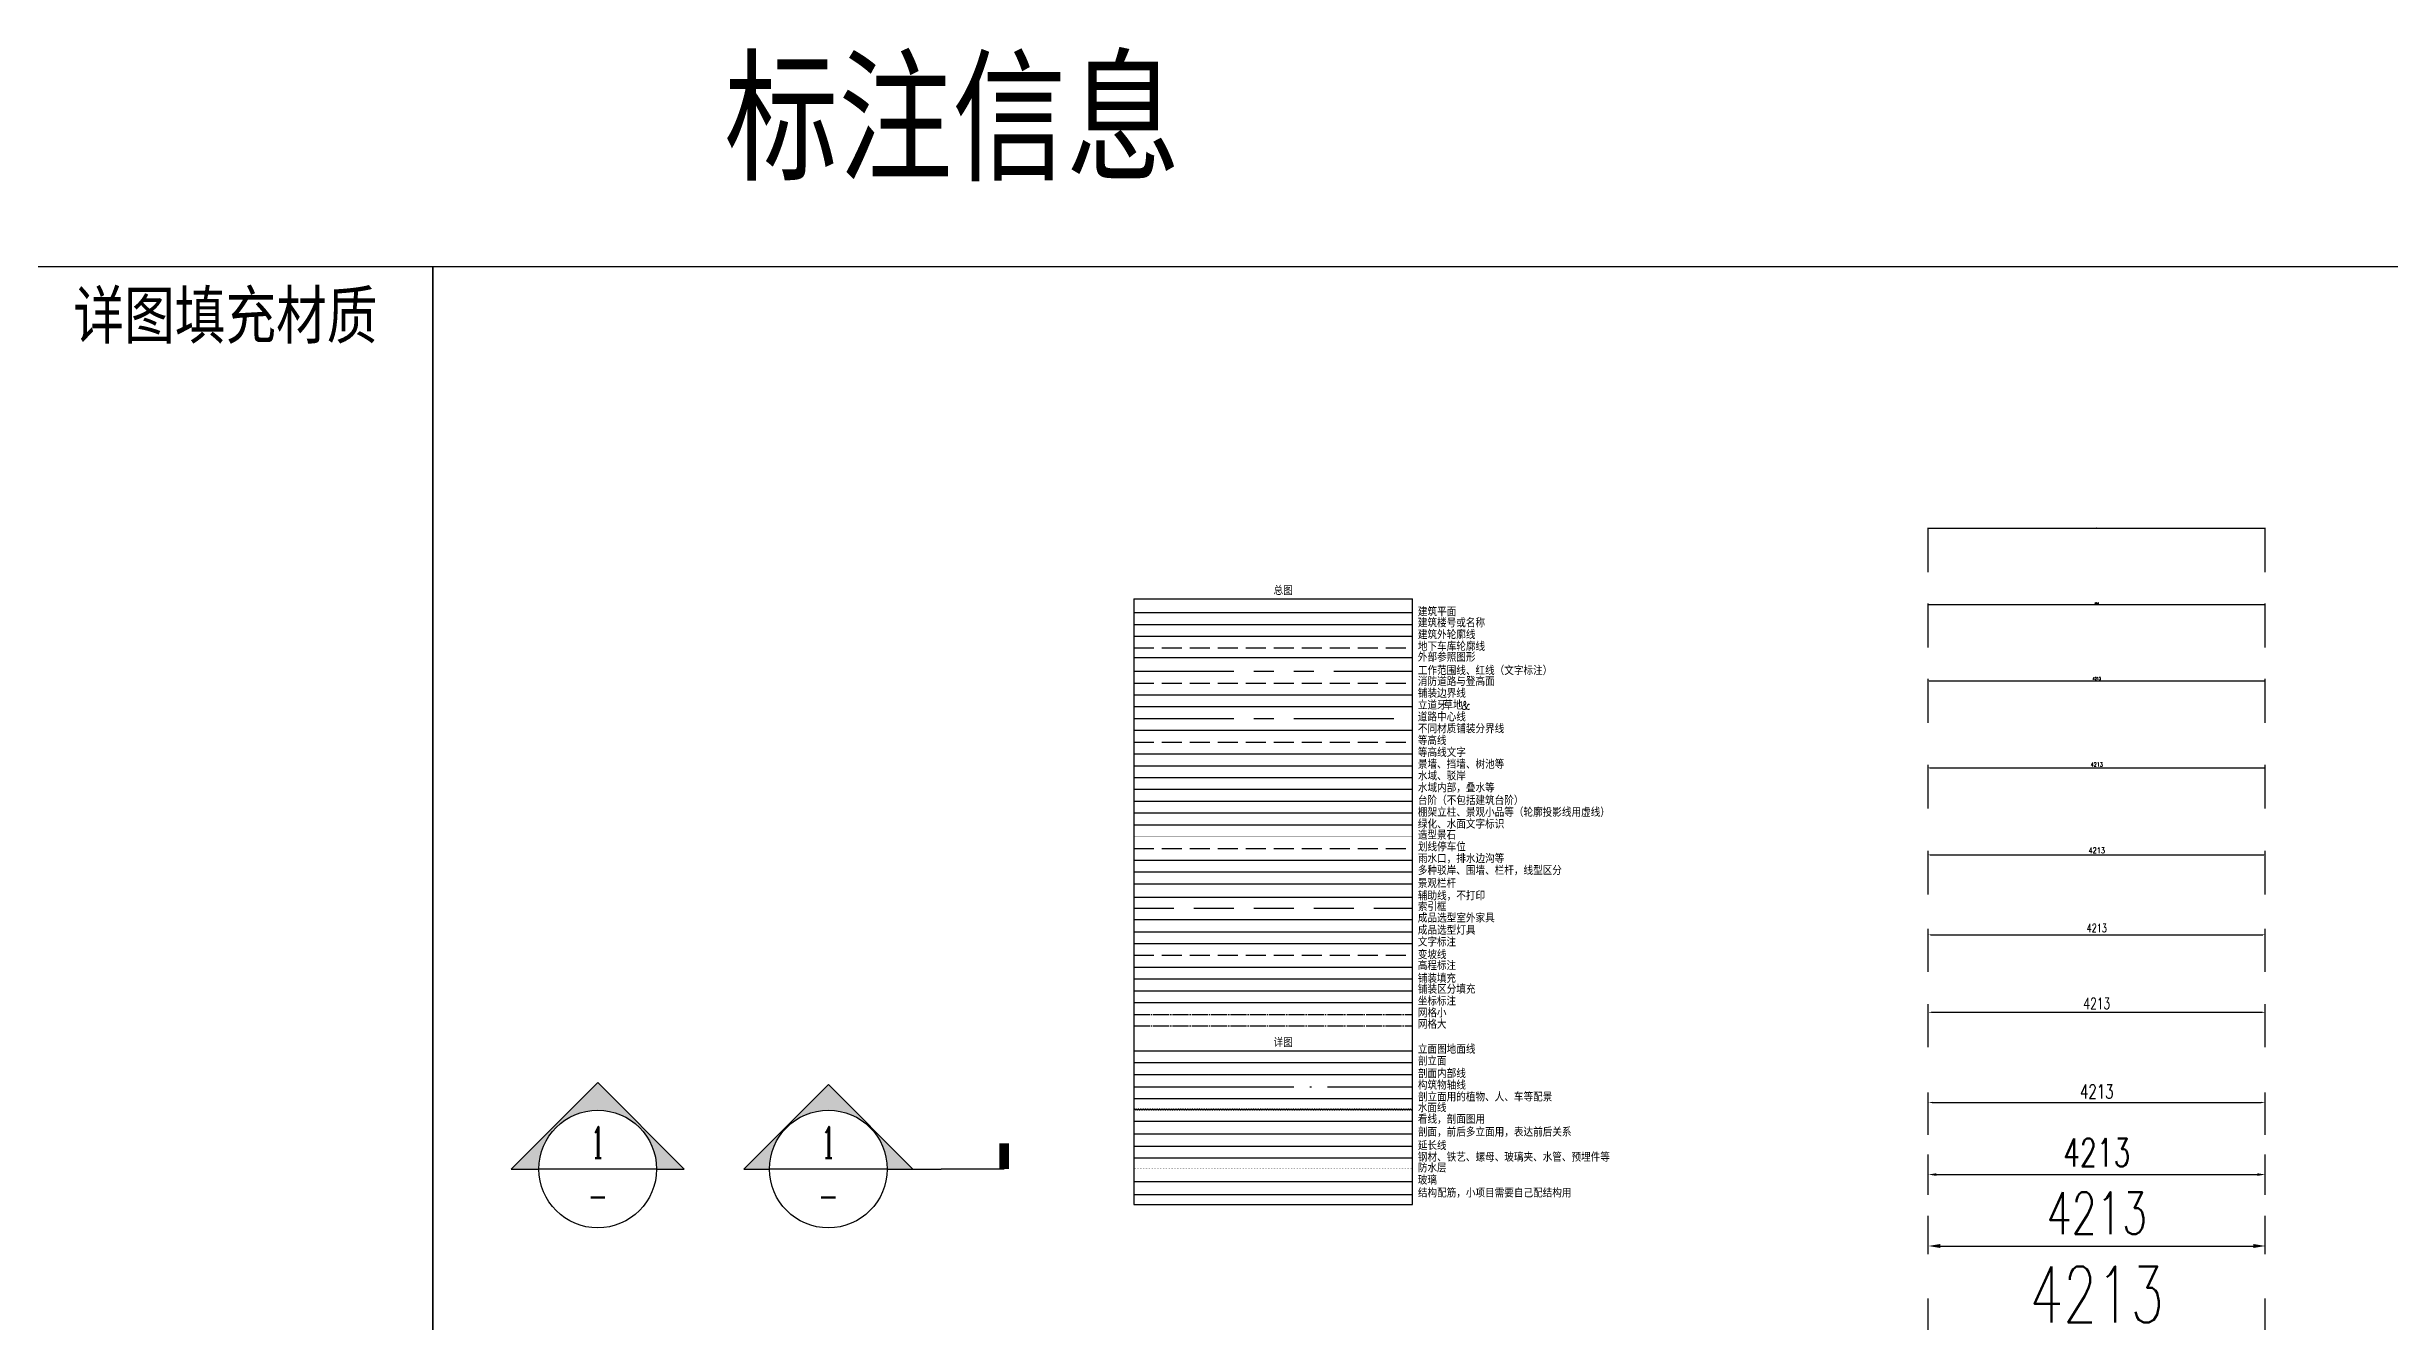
# Model space of a CAD drawing. Extents: x 36536 to 186646, y -14883 to 106449.
# Drawn here: x 81820 to 111098, y 90526 to 106449 of the extents above; entities that cross this region are included whole.
import ezdxf
from ezdxf.enums import TextEntityAlignment as Align

# ---------------------------------------------------------------- set-up
doc = ezdxf.new("R2010")
doc.units = 0
doc.header["$LTSCALE"] = 1000
doc.header["$MEASUREMENT"] = 0
for name, pattern in [('CENTER', [2, 1.25, -0.25, 0.25, -0.25]), ('DASH', [0.35, 0.25, -0.1]), ('DASHED', [0.75, 0.5, -0.25]), ('DOTE', [2.42, 2, -0.2, 0.02, -0.2]), ('PHANTOM', [2.5, 1.25, -0.25, 0.25, -0.25, 0.25, -0.25])]:
    doc.linetypes.add(name, pattern=pattern)
for name, color, linetype in [('DIM_COOR', 3, 'Continuous'), ('DIM_ELEV', 3, 'Continuous'), ('DIM_IDEN', 3, 'Continuous'), ('DIM_SYMB', 3, 'Continuous'), ('L-Axis', 1, 'DOTE'), ('L-B.NO.', 2, 'Continuous'), ('L-Bldg', 8, 'Continuous'), ('L-Center', 1, 'CENTER'), ('L-Contour', 8, 'DASH'), ('L-ContourText', 53, 'Continuous'), ('L-ExtendedLine', 8, 'DASH'), ('L-Finished lamps', 2, 'Continuous'), ('L-Finished product', 13, 'Continuous'), ('L-Fireroad', 3, 'DASH'), ('L-Floor', 6, 'Continuous'), ('L-Furniture', 2, 'Continuous'), ('L-Glass', 144, 'Continuous'), ('L-Grid', 8, 'DOTE'), ('L-Grid1', 1, 'DOTE'), ('L-Gully', 144, 'Continuous'), ('L-Hardware', 210, 'Continuous'), ('L-Hatch', 8, 'Continuous'), ('L-Hatch1', 9, 'Continuous'), ('L-Index', 3, 'DASHED'), ('L-Limit', 1, 'PHANTOM'), ('L-Look line', 9, 'Continuous'), ('L-Look line1', 11, 'Continuous'), ('L-Objective View', 8, 'Continuous'), ('L-Outline', 6, 'Continuous'), ('L-pa', 3, 'Continuous'), ('L-Parking', 30, 'DASH'), ('L-Pave', 4, 'Continuous'), ('L-Pave1', 31, 'Continuous'), ('L-Pavement', 30, 'Continuous'), ('L-Pool', 5, 'Continuous'), ('L-Pool1', 150, 'Continuous'), ('L-Railing', 2, 'Continuous'), ('L-Rebar', 1, 'Continuous'), ('L-Section', 4, 'Continuous'), ('L-Slope line', 1, 'DASH'), ('L-Step', 15, 'Continuous'), ('L-Stone', 9, 'Continuous'), ('L-Structure', 50, 'Continuous'), ('L-Style Index', 2, 'Continuous'), ('L-TEXT文字标注', 7, 'Continuous'), ('L-Ugoutline', 6, 'DASH'), ('L-Wall', 5, 'Continuous'), ('L-Water', 150, 'Continuous'), ('L-Waterproofer', 210, 'Continuous'), ('L-XREF', 7, 'Continuous'), ('PUB_DIM', 3, 'Continuous'), ('PUB_TEXT', 7, 'Continuous')]:
    doc.layers.add(name, color=color, linetype=linetype)
doc.layers.add('L-Auxiliary Line', color=1, linetype='Continuous', plot=False)
doc.styles.add('_TCH_LABEL', font='COMPLEX', dxfattribs={"bigfont": 'GBCBIG'})
doc.styles.get("Standard").update_dxf_attribs({"font": 'simplex.shx', "width": 0.8, "bigfont": 'hztxt.shx'})
doc.styles.add('STANDARD_T3', font='simplex.shx', dxfattribs={"width": 0.7, "bigfont": 'hztxt.shx'})
doc.dimstyles.new('W&&1', dxfattribs={"dimtxt": 3.5, "dimasz": 1, "dimexe": 2.5, "dimexo": 3, "dimgap": 1, "dimtad": 1, "dimdec": 0, "dimzin": 0, "dimdsep": 46, "dimtxsty": 'STANDARD_T3', "dimcen": 0.09, "dimclrd": 1, "dimclre": 1, "dimclrt": 7, "dimazin": 2, "dimtfac": 1, "dimtdec": 0, "dimtix": 1, "dimtmove": 2, "dimatfit": 3, "dimfxl": 100, "dimtolj": 1, "dimtzin": 0, "dimarcsym": 0})
doc.dimstyles.new('W&&10', dxfattribs={"dimtxt": 35, "dimasz": 10, "dimexe": 25, "dimexo": 30, "dimgap": 10, "dimtad": 1, "dimdec": 0, "dimzin": 0, "dimdsep": 46, "dimtxsty": 'STANDARD_T3', "dimcen": 0.09, "dimclrd": 1, "dimclre": 1, "dimclrt": 7, "dimazin": 2, "dimtfac": 1, "dimtdec": 0, "dimtix": 1, "dimtmove": 2, "dimatfit": 3, "dimfxl": 100, "dimtolj": 1, "dimtzin": 0, "dimarcsym": 0})
doc.dimstyles.new('W&&100', dxfattribs={"dimtxt": 350, "dimasz": 100, "dimexe": 250, "dimexo": 300, "dimgap": 100, "dimtad": 1, "dimdec": 0, "dimzin": 0, "dimdsep": 46, "dimtxsty": 'STANDARD_T3', "dimcen": 0.09, "dimclrd": 1, "dimclre": 1, "dimclrt": 7, "dimazin": 2, "dimtfac": 1, "dimtdec": 0, "dimtix": 1, "dimtmove": 2, "dimatfit": 3, "dimfxl": 100, "dimtolj": 1, "dimtzin": 0, "dimarcsym": 0})
doc.dimstyles.new('W&&15', dxfattribs={"dimtxt": 52.5, "dimasz": 15, "dimexe": 37.5, "dimexo": 45, "dimgap": 15, "dimtad": 1, "dimdec": 0, "dimzin": 0, "dimdsep": 46, "dimtxsty": 'STANDARD_T3', "dimcen": 0.09, "dimclrd": 1, "dimclre": 1, "dimclrt": 7, "dimazin": 2, "dimtfac": 1, "dimtdec": 0, "dimtix": 1, "dimtmove": 2, "dimatfit": 3, "dimfxl": 100, "dimtolj": 1, "dimtzin": 0, "dimarcsym": 0})
doc.dimstyles.new('W&&150', dxfattribs={"dimtxt": 525, "dimasz": 150, "dimexe": 375, "dimexo": 450, "dimgap": 150, "dimtad": 1, "dimdec": 0, "dimzin": 0, "dimdsep": 46, "dimtxsty": 'STANDARD_T3', "dimcen": 0.09, "dimclrd": 1, "dimclre": 1, "dimclrt": 7, "dimazin": 2, "dimtfac": 1, "dimtdec": 0, "dimtix": 1, "dimtmove": 2, "dimatfit": 3, "dimfxl": 100, "dimtolj": 1, "dimtzin": 0, "dimarcsym": 0})
doc.dimstyles.new('W&&20', dxfattribs={"dimtxt": 70, "dimasz": 20, "dimexe": 50, "dimexo": 60, "dimgap": 20, "dimtad": 1, "dimdec": 0, "dimzin": 0, "dimdsep": 46, "dimtxsty": 'STANDARD_T3', "dimcen": 0.09, "dimclrd": 1, "dimclre": 1, "dimclrt": 7, "dimazin": 2, "dimtfac": 1, "dimtdec": 0, "dimtix": 1, "dimtmove": 2, "dimatfit": 3, "dimfxl": 100, "dimtolj": 1, "dimtzin": 0, "dimarcsym": 0})
doc.dimstyles.new('W&&200', dxfattribs={"dimtxt": 700, "dimasz": 200, "dimexe": 500, "dimexo": 600, "dimgap": 200, "dimtad": 1, "dimdec": 0, "dimzin": 0, "dimdsep": 46, "dimtxsty": 'STANDARD_T3', "dimcen": 0.09, "dimclrd": 1, "dimclre": 1, "dimclrt": 7, "dimazin": 2, "dimtfac": 1, "dimtdec": 0, "dimtix": 1, "dimtmove": 2, "dimatfit": 3, "dimfxl": 100, "dimtolj": 1, "dimtzin": 0, "dimarcsym": 0})
doc.dimstyles.new('W&&30', dxfattribs={"dimtxt": 105, "dimasz": 30, "dimexe": 75, "dimexo": 90, "dimgap": 30, "dimtad": 1, "dimdec": 0, "dimzin": 0, "dimdsep": 46, "dimtxsty": 'STANDARD_T3', "dimcen": 0.09, "dimclrd": 1, "dimclre": 1, "dimclrt": 7, "dimazin": 2, "dimtfac": 1, "dimtdec": 0, "dimtix": 1, "dimtmove": 2, "dimatfit": 3, "dimfxl": 100, "dimtolj": 1, "dimtzin": 0, "dimarcsym": 0})
doc.dimstyles.new('W&&40', dxfattribs={"dimtxt": 140, "dimasz": 40, "dimexe": 100, "dimexo": 120, "dimgap": 40, "dimtad": 1, "dimdec": 0, "dimzin": 0, "dimdsep": 46, "dimtxsty": 'STANDARD_T3', "dimcen": 0.09, "dimclrd": 1, "dimclre": 1, "dimclrt": 7, "dimazin": 2, "dimtfac": 1, "dimtdec": 0, "dimtix": 1, "dimtmove": 2, "dimatfit": 3, "dimfxl": 100, "dimtolj": 1, "dimtzin": 0, "dimarcsym": 0})
doc.dimstyles.new('W&&5', dxfattribs={"dimtxt": 17.5, "dimasz": 5, "dimexe": 12.5, "dimexo": 15, "dimgap": 5, "dimtad": 1, "dimdec": 0, "dimzin": 0, "dimdsep": 46, "dimtxsty": 'STANDARD_T3', "dimcen": 0.09, "dimclrd": 1, "dimclre": 1, "dimclrt": 7, "dimazin": 2, "dimtfac": 1, "dimtdec": 0, "dimtix": 1, "dimtmove": 2, "dimatfit": 3, "dimfxl": 100, "dimtolj": 1, "dimtzin": 0, "dimarcsym": 0})
doc.dimstyles.new('W&&50', dxfattribs={"dimtxt": 175, "dimasz": 50, "dimexe": 125, "dimexo": 150, "dimgap": 50, "dimtad": 1, "dimdec": 0, "dimzin": 0, "dimdsep": 46, "dimtxsty": 'STANDARD_T3', "dimcen": 0.09, "dimclrd": 1, "dimclre": 1, "dimclrt": 7, "dimazin": 2, "dimtfac": 1, "dimtdec": 0, "dimtix": 1, "dimtmove": 2, "dimatfit": 3, "dimfxl": 100, "dimtolj": 1, "dimtzin": 0, "dimarcsym": 0})

# ---------------------------------------------------------------- blocks, each defined once
blk = doc.blocks.new('*D12')
at = {"layer": 'Defpoints', "color": 0, "transparency": 16777216}
for p in [(109550, 95354), (105337, 94800), (109550, 94800)]:
    blk.add_point(p, dxfattribs=at)
at = {"layer": 'PUB_DIM', "color": 1, "lineweight": -2, "transparency": 16777216}
for p, q in [((105337, 94890), (105337, 95429)), ((105367, 95354), (109520, 95354)), ((109550, 94890), (109550, 95429))]:
    blk.add_line(p, q, dxfattribs=at)
at = {"layer": 'PUB_DIM', "color": 1, "transparency": 16777216}
for points in [[(105367, 95359), (105367, 95349), (105337, 95354)], [(109520, 95359), (109520, 95349), (109550, 95354)]]:
    blk.add_solid(points, dxfattribs=at)
at = {"layer": 'PUB_DIM', "color": 7, "transparency": 16777216, "insert": (107443, 95437), "char_height": 105, "attachment_point": 5, "style": 'STANDARD_T3'}
blk.add_mtext('\\A1;4213', dxfattribs=at)
blk = doc.blocks.new('*D13')
at = {"layer": 'Defpoints', "color": 0, "transparency": 16777216}
for p in [(109550, 96353), (105337, 95799), (109550, 95799)]:
    blk.add_point(p, dxfattribs=at)
at = {"layer": 'PUB_DIM', "color": 1, "lineweight": -2, "transparency": 16777216}
for p, q in [((105337, 95859), (105337, 96403)), ((105357, 96353), (109530, 96353)), ((109550, 95859), (109550, 96403))]:
    blk.add_line(p, q, dxfattribs=at)
at = {"layer": 'PUB_DIM', "color": 1, "transparency": 16777216}
for points in [[(105357, 96356), (105357, 96349), (105337, 96353)], [(109530, 96356), (109530, 96349), (109550, 96353)]]:
    blk.add_solid(points, dxfattribs=at)
at = {"layer": 'PUB_DIM', "color": 7, "transparency": 16777216, "insert": (107443, 96408), "char_height": 70, "attachment_point": 5, "style": 'STANDARD_T3'}
blk.add_mtext('\\A1;4213', dxfattribs=at)
blk = doc.blocks.new('*D14')
at = {"layer": 'Defpoints', "color": 0, "transparency": 16777216}
for p in [(109550, 97440), (105337, 96886), (109550, 96886)]:
    blk.add_point(p, dxfattribs=at)
at = {"layer": 'PUB_DIM', "color": 1, "lineweight": -2, "transparency": 16777216}
for p, q in [((105337, 96931), (105337, 97477)), ((105352, 97440), (109535, 97440)), ((109550, 96931), (109550, 97477))]:
    blk.add_line(p, q, dxfattribs=at)
at = {"layer": 'PUB_DIM', "color": 1, "transparency": 16777216}
for points in [[(105352, 97442), (105352, 97437), (105337, 97440)], [(109535, 97442), (109535, 97437), (109550, 97440)]]:
    blk.add_solid(points, dxfattribs=at)
at = {"layer": 'PUB_DIM', "color": 7, "transparency": 16777216, "insert": (107443, 97481), "char_height": 52.5, "attachment_point": 5, "style": 'STANDARD_T3'}
blk.add_mtext('\\A1;4213', dxfattribs=at)
blk = doc.blocks.new('*D15')
at = {"layer": 'Defpoints', "color": 0, "transparency": 16777216}
for p in [(109550, 98527), (105337, 97973), (109550, 97973)]:
    blk.add_point(p, dxfattribs=at)
at = {"layer": 'PUB_DIM', "color": 1, "lineweight": -2, "transparency": 16777216}
for p, q in [((105337, 98003), (105337, 98552)), ((105347, 98527), (109540, 98527)), ((109550, 98003), (109550, 98552))]:
    blk.add_line(p, q, dxfattribs=at)
at = {"layer": 'PUB_DIM', "color": 1, "transparency": 16777216}
for points in [[(105347, 98529), (105347, 98526), (105337, 98527)], [(109540, 98529), (109540, 98526), (109550, 98527)]]:
    blk.add_solid(points, dxfattribs=at)
at = {"layer": 'PUB_DIM', "color": 7, "transparency": 16777216, "insert": (107443, 98555), "char_height": 35, "attachment_point": 5, "style": 'STANDARD_T3'}
blk.add_mtext('\\A1;4213', dxfattribs=at)
blk = doc.blocks.new('*D16')
at = {"layer": 'Defpoints', "color": 0, "transparency": 16777216}
for p in [(109550, 99481), (105337, 98927), (109550, 98927)]:
    blk.add_point(p, dxfattribs=at)
at = {"layer": 'PUB_DIM', "color": 1, "lineweight": -2, "transparency": 16777216}
for p, q in [((105337, 98942), (105337, 99494)), ((105342, 99481), (109545, 99481)), ((109550, 98942), (109550, 99494))]:
    blk.add_line(p, q, dxfattribs=at)
at = {"layer": 'PUB_DIM', "color": 1, "transparency": 16777216}
for points in [[(105342, 99482), (105342, 99481), (105337, 99481)], [(109545, 99482), (109545, 99481), (109550, 99481)]]:
    blk.add_solid(points, dxfattribs=at)
at = {"layer": 'PUB_DIM', "color": 7, "transparency": 16777216, "insert": (107443, 99495), "char_height": 17.5, "attachment_point": 5, "style": 'STANDARD_T3'}
blk.add_mtext('\\A1;4213', dxfattribs=at)
blk = doc.blocks.new('*D17')
at = {"layer": 'Defpoints', "color": 0, "transparency": 16777216}
for p in [(109550, 100436), (105337, 99882), (109550, 99882)]:
    blk.add_point(p, dxfattribs=at)
at = {"layer": 'PUB_DIM', "color": 1, "lineweight": -2, "transparency": 16777216}
for p, q in [((105337, 99885), (105337, 100438)), ((105338, 100436), (109549, 100436)), ((109550, 99885), (109550, 100438))]:
    blk.add_line(p, q, dxfattribs=at)
at = {"layer": 'PUB_DIM', "color": 1, "transparency": 16777216}
for points in [[(105338, 100436), (105338, 100435), (105337, 100436)], [(109549, 100436), (109549, 100435), (109550, 100436)]]:
    blk.add_solid(points, dxfattribs=at)
at = {"layer": 'PUB_DIM', "color": 7, "transparency": 16777216, "insert": (107443, 100438), "char_height": 3.5, "attachment_point": 5, "style": 'STANDARD_T3'}
blk.add_mtext('\\A1;4213', dxfattribs=at)
blk = doc.blocks.new('*D18')
at = {"layer": 'Defpoints', "color": 0, "transparency": 16777216}
for p in [(109550, 94385), (105337, 93831), (109550, 93831)]:
    blk.add_point(p, dxfattribs=at)
at = {"layer": 'PUB_DIM', "color": 1, "lineweight": -2, "transparency": 16777216}
for p, q in [((105337, 93951), (105337, 94485)), ((105377, 94385), (109510, 94385)), ((109550, 93951), (109550, 94485))]:
    blk.add_line(p, q, dxfattribs=at)
at = {"layer": 'PUB_DIM', "color": 1, "transparency": 16777216}
for points in [[(105377, 94392), (105377, 94379), (105337, 94385)], [(109510, 94392), (109510, 94379), (109550, 94385)]]:
    blk.add_solid(points, dxfattribs=at)
at = {"layer": 'PUB_DIM', "color": 7, "transparency": 16777216, "insert": (107443, 94495), "char_height": 140, "attachment_point": 5, "style": 'STANDARD_T3'}
blk.add_mtext('\\A1;4213', dxfattribs=at)
blk = doc.blocks.new('*D19')
at = {"layer": 'Defpoints', "color": 0, "transparency": 16777216}
for p in [(109550, 93259), (105337, 92705), (109550, 92705)]:
    blk.add_point(p, dxfattribs=at)
at = {"layer": 'PUB_DIM', "color": 1, "lineweight": -2, "transparency": 16777216}
for p, q in [((105337, 92855), (105337, 93384)), ((105387, 93259), (109500, 93259)), ((109550, 92855), (109550, 93384))]:
    blk.add_line(p, q, dxfattribs=at)
at = {"layer": 'PUB_DIM', "color": 1, "transparency": 16777216}
for points in [[(105387, 93267), (105387, 93251), (105337, 93259)], [(109500, 93267), (109500, 93251), (109550, 93259)]]:
    blk.add_solid(points, dxfattribs=at)
at = {"layer": 'PUB_DIM', "color": 7, "transparency": 16777216, "insert": (107443, 93396), "char_height": 175, "attachment_point": 5, "style": 'STANDARD_T3'}
blk.add_mtext('\\A1;4213', dxfattribs=at)
blk = doc.blocks.new('*D20')
at = {"layer": 'Defpoints', "color": 0, "transparency": 16777216}
for p in [(109550, 92358), (105337, 91804), (109550, 91804)]:
    blk.add_point(p, dxfattribs=at)
at = {"layer": 'PUB_DIM', "color": 1, "lineweight": -2, "transparency": 16777216}
for p, q in [((105337, 92104), (105337, 92608)), ((109550, 92104), (109550, 92608)), ((105437, 92358), (109450, 92358))]:
    blk.add_line(p, q, dxfattribs=at)
at = {"layer": 'PUB_DIM', "color": 1, "transparency": 16777216}
for points in [[(105437, 92374), (105437, 92341), (105337, 92358)], [(109450, 92374), (109450, 92341), (109550, 92358)]]:
    blk.add_solid(points, dxfattribs=at)
at = {"layer": 'PUB_DIM', "color": 7, "transparency": 16777216, "insert": (107443, 92633), "char_height": 350, "attachment_point": 5, "style": 'STANDARD_T3'}
blk.add_mtext('\\A1;4213', dxfattribs=at)
blk = doc.blocks.new('*D21')
at = {"layer": 'Defpoints', "color": 0, "transparency": 16777216}
for p in [(109550, 91465), (105337, 90911), (109550, 90911)]:
    blk.add_point(p, dxfattribs=at)
at = {"layer": 'PUB_DIM', "color": 1, "lineweight": -2, "transparency": 16777216}
for p, q in [((105337, 91361), (105337, 91840)), ((109550, 91361), (109550, 91840)), ((105487, 91465), (109400, 91465))]:
    blk.add_line(p, q, dxfattribs=at)
at = {"layer": 'PUB_DIM', "color": 1, "transparency": 16777216}
for points in [[(105487, 91490), (105487, 91440), (105337, 91465)], [(109400, 91490), (109400, 91440), (109550, 91465)]]:
    blk.add_solid(points, dxfattribs=at)
at = {"layer": 'PUB_DIM', "color": 7, "transparency": 16777216, "insert": (107443, 91877), "char_height": 525, "attachment_point": 5, "style": 'STANDARD_T3'}
blk.add_mtext('\\A1;4213', dxfattribs=at)
blk = doc.blocks.new('*D22')
at = {"layer": 'Defpoints', "color": 0, "transparency": 16777216}
for p in [(109550, 90309), (105337, 89755), (109550, 89755)]:
    blk.add_point(p, dxfattribs=at)
at = {"layer": 'PUB_DIM', "color": 1, "lineweight": -2, "transparency": 16777216}
for p, q in [((105337, 90355), (105337, 90809)), ((109550, 90355), (109550, 90809)), ((105537, 90309), (109350, 90309))]:
    blk.add_line(p, q, dxfattribs=at)
at = {"layer": 'PUB_DIM', "color": 1, "transparency": 16777216}
for points in [[(105537, 90343), (105537, 90276), (105337, 90309)], [(109350, 90343), (109350, 90276), (109550, 90309)]]:
    blk.add_solid(points, dxfattribs=at)
at = {"layer": 'PUB_DIM', "color": 7, "transparency": 16777216, "insert": (107443, 90859), "char_height": 700, "attachment_point": 5, "style": 'STANDARD_T3'}
blk.add_mtext('\\A1;4213', dxfattribs=at)
blk = doc.blocks.new('*U11')
blk.add_hatch(color=256).paths.add_polyline_path([(0, 11.49), (-11.49, 0), (-8, 0, -1), (8, 0), (11.49, 0)])
blk.add_lwpolyline([(0, 11.49), (-11.49, 0), (-8, 0, -1), (8, 0), (11.49, 0), (0, 11.49)], format="xyb", close=True)
at = {"const_width": 1.31}
blk.add_lwpolyline([(23.92, 0), (23.92, 3.5)], dxfattribs=at)
for points in [[(8, 0), (15.33, 0)], [(21.33, 0), (15.33, 0)], [(23.92, 0), (18.67, 0)]]:
    blk.add_lwpolyline(points)
blk = doc.blocks.new('*U10')
blk.add_hatch(color=256).paths.add_polyline_path([(0, 11.77), (-11.77, 0), (-8, 0, -1), (8, 0), (11.77, 0)])
blk.add_lwpolyline([(0, 11.77), (-11.77, 0), (-8, 0, -1), (8, 0), (11.77, 0), (0, 11.77)], format="xyb", close=True)
blk = doc.blocks.new('$LinePat$波浪线')
at = {"color": 0}
for centre, start, end in [((150, -42), 201.672355, 338.327405), ((450, -161), 21.672355, 158.327405)]:
    blk.add_arc(centre, 161, start, end, dxfattribs=at)
blk = doc.blocks.new('$LinePat$防水层1')
at = {"color": 0}
blk.add_solid([(150, 0), (450, 0), (150, -100), (450, -100)], dxfattribs=at)
at = {"layer": 'Defpoints'}
for p in [(0, 0), (600, 0)]:
    blk.add_point(p, dxfattribs=at)

msp = doc.modelspace()

# ---------------------------------------------------------------- linework, layer by layer
msp.add_line((95405.9, 99552.7), (98889.3, 99552.7))
for points in [[(61646.2, 103703.4), (86646.2, 103703.4), (86646.2, 73703.4), (61646.2, 73703.4)], [(86646.2, 103703.4), (111646.2, 103703.4), (111646.2, 73703.4), (86646.2, 73703.4)]]:
    msp.add_lwpolyline(points, close=True)
msp.add_lwpolyline([(95405.9, 99552.7), (95405.9, 91985.6), (98889.3, 91985.6), (98889.3, 99552.7)])
at = {"layer": 'DIM_COOR'}
msp.add_lwpolyline([(95405.9, 94506.8), (98889.3, 94506.8)], dxfattribs=at)
at = {"layer": 'DIM_ELEV'}
msp.add_lwpolyline([(95405.9, 94949.5), (98889.3, 94949.5)], dxfattribs=at)
at = {"layer": 'DIM_IDEN'}
for p, q in [((89441.5, 92426.6), (87970.9, 92426.6)), ((92323.9, 92426.6), (90853.3, 92426.6))]:
    msp.add_line(p, q, dxfattribs=at)
for centre in [(88706.2, 92426.6), (91588.6, 92426.6)]:
    msp.add_circle(centre, 735.3, dxfattribs=at)
at = {"layer": 'L-Auxiliary Line'}
msp.add_lwpolyline([(95405.9, 95822.3), (98889.3, 95822.3)], dxfattribs=at)
at = {"layer": 'L-Axis'}
msp.add_lwpolyline([(95405.9, 93455.8), (98889.3, 93455.8)], dxfattribs=at)
at = {"layer": 'L-B.NO.', "ltscale": 500}
msp.add_lwpolyline([(95405.9, 99232.7), (98889.3, 99232.7)], dxfattribs=at)
at = {"layer": 'L-Bldg'}
msp.add_lwpolyline([(95405.9, 99382.7), (98889.3, 99382.7)], dxfattribs=at)
at = {"layer": 'L-Center'}
msp.add_lwpolyline([(95405.9, 98057.1), (98889.3, 98057.1)], dxfattribs=at)
at = {"layer": 'L-Contour'}
msp.add_lwpolyline([(95405.9, 97762), (98889.3, 97762)], dxfattribs=at)
at = {"layer": 'L-ContourText'}
msp.add_lwpolyline([(95405.9, 97614.4), (98889.3, 97614.4)], dxfattribs=at)
at = {"layer": 'L-ExtendedLine', "ltscale": 0.02}
msp.add_lwpolyline([(95405.9, 92712), (98889.3, 92712)], dxfattribs=at)
at = {"layer": 'L-Finished lamps'}
msp.add_lwpolyline([(95405.9, 95392.2), (98889.3, 95392.2)], dxfattribs=at)
at = {"layer": 'L-Finished product'}
msp.add_lwpolyline([(95405.9, 95544.7), (98889.3, 95544.7)], dxfattribs=at)
at = {"layer": 'L-Fireroad'}
msp.add_lwpolyline([(95405.9, 98499.8), (98889.3, 98499.8)], dxfattribs=at)
at = {"layer": 'L-Floor'}
msp.add_lwpolyline([(95405.9, 93904.4), (98889.3, 93904.4)], dxfattribs=at)
at = {"layer": 'L-Furniture'}
msp.add_lwpolyline([(95405.9, 96876.6), (98889.3, 96876.6)], dxfattribs=at)
at = {"layer": 'L-Glass'}
msp.add_lwpolyline([(95405.9, 92270), (98889.3, 92270)], dxfattribs=at)
at = {"layer": 'L-Grid', "ltscale": 0.1}
msp.add_lwpolyline([(95405.9, 94359.3), (98889.3, 94359.3)], dxfattribs=at)
at = {"layer": 'L-Grid1', "ltscale": 0.1}
msp.add_lwpolyline([(95405.9, 94217.6), (98889.3, 94217.6)], dxfattribs=at)
at = {"layer": 'L-Gully'}
msp.add_lwpolyline([(95405.9, 96286.3), (98889.3, 96286.3)], dxfattribs=at)
at = {"layer": 'L-Hardware'}
msp.add_lwpolyline([(95405.9, 92567.6), (98889.3, 92567.6)], dxfattribs=at)
at = {"layer": 'L-Hatch'}
msp.add_lwpolyline([(95405.9, 94801.9), (98889.3, 94801.9)], dxfattribs=at)
at = {"layer": 'L-Hatch1'}
msp.add_lwpolyline([(95405.9, 94654.4), (98889.3, 94654.4)], dxfattribs=at)
at = {"layer": 'L-Index'}
msp.add_lwpolyline([(95405.9, 95687.3), (98889.3, 95687.3)], dxfattribs=at)
at = {"layer": 'L-Limit'}
msp.add_lwpolyline([(95405.9, 98647.3), (98889.3, 98647.3)], dxfattribs=at)
at = {"layer": 'L-Look line'}
msp.add_lwpolyline([(95405.9, 93026.8), (98889.3, 93026.8)], dxfattribs=at)
at = {"layer": 'L-Look line1'}
msp.add_lwpolyline([(95405.9, 92865.6), (98889.3, 92865.6)], dxfattribs=at)
at = {"layer": 'L-Objective View'}
msp.add_lwpolyline([(95405.9, 93308.2), (98889.3, 93308.2)], dxfattribs=at)
at = {"layer": 'L-Outline'}
msp.add_lwpolyline([(95405.9, 99085.1), (98889.3, 99085.1)], dxfattribs=at)
at = {"layer": 'L-pa'}
msp.add_lwpolyline([(95405.9, 96729), (98889.3, 96729)], dxfattribs=at)
at = {"layer": 'L-Parking'}
msp.add_lwpolyline([(95405.9, 96433.9), (98889.3, 96433.9)], dxfattribs=at)
at = {"layer": 'L-Pave'}
msp.add_lwpolyline([(95405.9, 98352.2), (98889.3, 98352.2)], dxfattribs=at)
at = {"layer": 'L-Pave1'}
msp.add_lwpolyline([(95405.9, 98204.6), (98889.3, 98204.6)], dxfattribs=at)
at = {"layer": 'L-Pavement'}
msp.add_lwpolyline([(95405.9, 97909.5), (98889.3, 97909.5)], dxfattribs=at)
at = {"layer": 'L-Pool'}
msp.add_lwpolyline([(95405.9, 97319.3), (98889.3, 97319.3)], dxfattribs=at)
at = {"layer": 'L-Pool1'}
msp.add_lwpolyline([(95405.9, 97171.7), (98889.3, 97171.7)], dxfattribs=at)
at = {"layer": 'L-Railing', "ltscale": 0.02}
msp.add_lwpolyline([(95405.9, 95991.2), (98889.3, 95991.2)], dxfattribs=at)
at = {"layer": 'L-Rebar'}
msp.add_lwpolyline([(95405.9, 92108.8), (98889.3, 92108.8)], dxfattribs=at)
at = {"layer": 'L-Section'}
msp.add_lwpolyline([(95405.9, 93756.8), (98889.3, 93756.8)], dxfattribs=at)
at = {"layer": 'L-Slope line'}
msp.add_lwpolyline([(95405.9, 95097.1), (98889.3, 95097.1)], dxfattribs=at)
at = {"layer": 'L-Step'}
msp.add_lwpolyline([(95405.9, 97024.1), (98889.3, 97024.1)], dxfattribs=at)
at = {"layer": 'L-Stone', "const_width": 2.94}
msp.add_lwpolyline([(95405.9, 96581.5), (98889.3, 96581.5)], dxfattribs=at)
at = {"layer": 'L-Structure'}
msp.add_lwpolyline([(95405.9, 93609.2), (98889.3, 93609.2)], dxfattribs=at)
at = {"layer": 'L-Style Index', "ltscale": 0.02}
msp.add_lwpolyline([(95405.9, 96138.8), (98889.3, 96138.8)], dxfattribs=at)
at = {"layer": 'L-Ugoutline'}
msp.add_lwpolyline([(95405.9, 98937.6), (98889.3, 98937.6)], dxfattribs=at)
at = {"layer": 'L-Wall', "ltscale": 0.1}
msp.add_lwpolyline([(95405.9, 97466.8), (98889.3, 97466.8)], dxfattribs=at)
at = {"layer": 'L-XREF'}
msp.add_lwpolyline([(95405.9, 98817.3), (98889.3, 98817.3)], dxfattribs=at)
at = {"layer": 'PUB_TEXT'}
msp.add_lwpolyline([(95405.9, 95244.6), (98889.3, 95244.6)], dxfattribs=at)

# ---------------------------------------------------------------- block references
at = {"layer": 'DIM_SYMB', "xscale": 91.91176470588236, "yscale": 91.91176470588236, "zscale": 91.91176470588236}
for name, p in [('*U10', (88706.2, 92426.6)), ('*U11', (91588.6, 92426.6))]:
    msp.add_blockref(name, p, dxfattribs=at)
at = {"layer": 'L-Water', "xscale": 0.03628560533088059, "yscale": 0.03611433485970246, "zscale": 0.03611433485970246}
for p in [(95405.9, 93174.3), (95427.6, 93174.3), (95449.4, 93174.3), (95471.2, 93174.3), (95492.9, 93174.3), (95514.7, 93174.3), (95536.5, 93174.3), (95558.3, 93174.3), (95580, 93174.3), (95601.8, 93174.3), (95623.6, 93174.3), (95645.3, 93174.3), (95667.1, 93174.3), (95688.9, 93174.3), (95710.7, 93174.3), (95732.4, 93174.3), (95754.2, 93174.3), (95776, 93174.3), (95797.7, 93174.3), (95819.5, 93174.3), (95841.3, 93174.3), (95863.1, 93174.3), (95884.8, 93174.3), (95906.6, 93174.3), (95928.4, 93174.3), (95950.1, 93174.3), (95971.9, 93174.3), (95993.7, 93174.3), (96015.5, 93174.3), (96037.2, 93174.3), (96059, 93174.3), (96080.8, 93174.3), (96102.5, 93174.3), (96124.3, 93174.3), (96146.1, 93174.3), (96167.9, 93174.3), (96189.6, 93174.3), (96211.4, 93174.3), (96233.2, 93174.3), (96254.9, 93174.3), (96276.7, 93174.3), (96298.5, 93174.3), (96320.3, 93174.3), (96342, 93174.3), (96363.8, 93174.3), (96385.6, 93174.3), (96407.3, 93174.3), (96429.1, 93174.3), (96450.9, 93174.3), (96472.7, 93174.3), (96494.4, 93174.3), (96516.2, 93174.3), (96538, 93174.3), (96559.7, 93174.3), (96581.5, 93174.3), (96603.3, 93174.3), (96625.1, 93174.3), (96646.8, 93174.3), (96668.6, 93174.3), (96690.4, 93174.3), (96712.1, 93174.3), (96733.9, 93174.3), (96755.7, 93174.3), (96777.5, 93174.3), (96799.2, 93174.3), (96821, 93174.3), (96842.8, 93174.3), (96864.5, 93174.3), (96886.3, 93174.3), (96908.1, 93174.3), (96929.9, 93174.3), (96951.6, 93174.3), (96973.4, 93174.3), (96995.2, 93174.3), (97016.9, 93174.3), (97038.7, 93174.3), (97060.5, 93174.3), (97082.3, 93174.3), (97104, 93174.3), (97125.8, 93174.3), (97147.6, 93174.3), (97169.3, 93174.3), (97191.1, 93174.3), (97212.9, 93174.3), (97234.7, 93174.3), (97256.4, 93174.3), (97278.2, 93174.3), (97300, 93174.3), (97321.7, 93174.3), (97343.5, 93174.3), (97365.3, 93174.3), (97387.1, 93174.3), (97408.8, 93174.3), (97430.6, 93174.3), (97452.4, 93174.3), (97474.1, 93174.3), (97495.9, 93174.3), (97517.7, 93174.3), (97539.5, 93174.3), (97561.2, 93174.3), (97583, 93174.3), (97604.8, 93174.3), (97626.5, 93174.3), (97648.3, 93174.3), (97670.1, 93174.3), (97691.9, 93174.3), (97713.6, 93174.3), (97735.4, 93174.3), (97757.2, 93174.3), (97778.9, 93174.3), (97800.7, 93174.3), (97822.5, 93174.3), (97844.3, 93174.3), (97866, 93174.3), (97887.8, 93174.3), (97909.6, 93174.3), (97931.3, 93174.3), (97953.1, 93174.3), (97974.9, 93174.3), (97996.7, 93174.3), (98018.4, 93174.3), (98040.2, 93174.3), (98062, 93174.3), (98083.7, 93174.3), (98105.5, 93174.3), (98127.3, 93174.3), (98149.1, 93174.3), (98170.8, 93174.3), (98192.6, 93174.3), (98214.4, 93174.3), (98236.1, 93174.3), (98257.9, 93174.3), (98279.7, 93174.3), (98301.5, 93174.3), (98323.2, 93174.3), (98345, 93174.3), (98366.8, 93174.3), (98388.5, 93174.3), (98410.3, 93174.3), (98432.1, 93174.3), (98453.9, 93174.3), (98475.6, 93174.3), (98497.4, 93174.3), (98519.2, 93174.3), (98540.9, 93174.3), (98562.7, 93174.3), (98584.5, 93174.3), (98606.3, 93174.3), (98628, 93174.3), (98649.8, 93174.3), (98671.6, 93174.3), (98693.3, 93174.3), (98715.1, 93174.3), (98736.9, 93174.3), (98758.7, 93174.3), (98780.4, 93174.3), (98802.2, 93174.3), (98824, 93174.3), (98845.7, 93174.3), (98867.5, 93174.3)]:
    msp.add_blockref('$LinePat$波浪线', p, dxfattribs=at)
at = {"layer": 'L-Waterproofer', "xscale": 0.05924175294148774, "yscale": 0.05882352941176471, "zscale": 0.05882352941176471}
for p in [(95405.9, 92431.2), (95441.4, 92431.2), (95477, 92431.2), (95512.5, 92431.2), (95548, 92431.2), (95583.6, 92431.2), (95619.1, 92431.2), (95654.7, 92431.2), (95690.2, 92431.2), (95725.8, 92431.2), (95761.3, 92431.2), (95796.9, 92431.2), (95832.4, 92431.2), (95867.9, 92431.2), (95903.5, 92431.2), (95939, 92431.2), (95974.6, 92431.2), (96010.1, 92431.2), (96045.7, 92431.2), (96081.2, 92431.2), (96116.8, 92431.2), (96152.3, 92431.2), (96187.9, 92431.2), (96223.4, 92431.2), (96258.9, 92431.2), (96294.5, 92431.2), (96330, 92431.2), (96365.6, 92431.2), (96401.1, 92431.2), (96436.7, 92431.2), (96472.2, 92431.2), (96507.8, 92431.2), (96543.3, 92431.2), (96578.9, 92431.2), (96614.4, 92431.2), (96649.9, 92431.2), (96685.5, 92431.2), (96721, 92431.2), (96756.6, 92431.2), (96792.1, 92431.2), (96827.7, 92431.2), (96863.2, 92431.2), (96898.8, 92431.2), (96934.3, 92431.2), (96969.8, 92431.2), (97005.4, 92431.2), (97040.9, 92431.2), (97076.5, 92431.2), (97112, 92431.2), (97147.6, 92431.2), (97183.1, 92431.2), (97218.7, 92431.2), (97254.2, 92431.2), (97289.8, 92431.2), (97325.3, 92431.2), (97360.8, 92431.2), (97396.4, 92431.2), (97431.9, 92431.2), (97467.5, 92431.2), (97503, 92431.2), (97538.6, 92431.2), (97574.1, 92431.2), (97609.7, 92431.2), (97645.2, 92431.2), (97680.7, 92431.2), (97716.3, 92431.2), (97751.8, 92431.2), (97787.4, 92431.2), (97822.9, 92431.2), (97858.5, 92431.2), (97894, 92431.2), (97929.6, 92431.2), (97965.1, 92431.2), (98000.7, 92431.2), (98036.2, 92431.2), (98071.7, 92431.2), (98107.3, 92431.2), (98142.8, 92431.2), (98178.4, 92431.2), (98213.9, 92431.2), (98249.5, 92431.2), (98285, 92431.2), (98320.6, 92431.2), (98356.1, 92431.2), (98391.6, 92431.2), (98427.2, 92431.2), (98462.7, 92431.2), (98498.3, 92431.2), (98533.8, 92431.2), (98569.4, 92431.2), (98604.9, 92431.2), (98640.5, 92431.2), (98676, 92431.2), (98711.6, 92431.2), (98747.1, 92431.2), (98782.6, 92431.2), (98818.2, 92431.2), (98853.7, 92431.2)]:
    msp.add_blockref('$LinePat$防水层1', p, dxfattribs=at)

# ---------------------------------------------------------------- texts
for s, p in [('总图', (97154.1, 99601.5)), ('详图', (97154.1, 93953.2))]:
    msp.add_text(s, height=99.29).set_placement(p)
at = {"layer": 'DIM_COOR'}
msp.add_text('坐标标注', height=99.29, dxfattribs=at).set_placement((98957.4, 94470.8))
at = {"layer": 'DIM_ELEV'}
msp.add_text('高程标注', height=99.29, dxfattribs=at).set_placement((98957.4, 94913.5))
at = {"layer": 'DIM_IDEN', "color": 7, "style": '_TCH_LABEL'}
for p, p2 in [((88621.9, 92561.3), (88790.6, 92561.3)), ((91504.2, 92561.3), (91672.9, 92561.3))]:
    msp.add_text('1', height=393.7, dxfattribs=at).set_placement(p, p2, align=Align.FIT)
at = {"layer": 'DIM_IDEN', "color": 7, "style": '_TCH_LABEL', "width": 0.777778}
for p, p2 in [((88578.3, 91906.7), (88834.2, 91906.7)), ((91460.6, 91906.7), (91716.5, 91906.7))]:
    msp.add_text('-', height=383.8, dxfattribs=at).set_placement(p, p2, align=Align.FIT)
at = {"layer": 'L-Auxiliary Line'}
msp.add_text('辅助线，不打印', height=100, dxfattribs=at).set_placement((98957.4, 95786.3))
at = {"layer": 'L-Axis'}
msp.add_text('构筑物轴线', height=100, dxfattribs=at).set_placement((98957.4, 93419.8))
at = {"layer": 'L-B.NO.'}
msp.add_text('建筑楼号或名称', height=100, dxfattribs=at).set_placement((98957.4, 99196.7))
at = {"layer": 'L-Bldg'}
msp.add_text('建筑平面', height=100, dxfattribs=at).set_placement((98957.4, 99335.5))
at = {"layer": 'L-Center'}
msp.add_text('道路中心线', height=100, dxfattribs=at).set_placement((98957.4, 98021.1))
at = {"layer": 'L-Contour'}
msp.add_text('等高线', height=99.29, dxfattribs=at).set_placement((98957.4, 97726))
at = {"layer": 'L-ContourText'}
msp.add_text('等高线文字', height=100, dxfattribs=at).set_placement((98957.4, 97577))
at = {"layer": 'L-ExtendedLine'}
msp.add_text('延长线', height=99.29, dxfattribs=at).set_placement((98957.4, 92664.8))
at = {"layer": 'L-Finished lamps'}
msp.add_text('成品选型灯具', height=100, dxfattribs=at).set_placement((98957.4, 95356.2))
at = {"layer": 'L-Finished product'}
msp.add_text('成品选型室外家具', height=100, dxfattribs=at).set_placement((98957.4, 95508.7))
at = {"layer": 'L-Fireroad'}
msp.add_text('消防道路与登高面', height=100, dxfattribs=at).set_placement((98957.4, 98463.8))
at = {"layer": 'L-Floor'}
msp.add_text('立面图地面线', height=100, dxfattribs=at).set_placement((98957.4, 93868.4))
at = {"layer": 'L-Furniture'}
msp.add_text('棚架立柱、景观小品等（轮廓投影线用虚线）', height=100, dxfattribs=at).set_placement((98957.4, 96829.4))
at = {"layer": 'L-Glass'}
msp.add_text('玻璃', height=99.29, dxfattribs=at).set_placement((98957.4, 92234))
at = {"layer": 'L-Grid'}
msp.add_text('网格小', height=99.29, dxfattribs=at).set_placement((98957.4, 94323.3))
at = {"layer": 'L-Grid1'}
msp.add_text('网格大', height=99.29, dxfattribs=at).set_placement((98957.4, 94181.6))
at = {"layer": 'L-Gully'}
msp.add_text('雨水口，排水边沟等', height=100, dxfattribs=at).set_placement((98957.4, 96250.3))
at = {"layer": 'L-Hardware'}
msp.add_text('钢材、铁艺、螺母、玻璃夹、水管、预埋件等', height=100, dxfattribs=at).set_placement((98957.4, 92520.3))
at = {"layer": 'L-Hatch'}
msp.add_text('铺装填充', height=99.29, dxfattribs=at).set_placement((98957.4, 94754.7))
at = {"layer": 'L-Hatch1'}
msp.add_text('铺装区分填充', height=100, dxfattribs=at).set_placement((98957.4, 94618.4))
at = {"layer": 'L-Index'}
msp.add_text('索引框', height=99.29, dxfattribs=at).set_placement((98957.4, 95651.3))
at = {"layer": 'L-Limit'}
msp.add_text('工作范围线、红线（文字标注）', height=100, dxfattribs=at).set_placement((98957.4, 98600.1))
at = {"layer": 'L-Look line'}
msp.add_text('看线，剖面图用', height=100, dxfattribs=at).set_placement((98957.4, 92994.7))
at = {"layer": 'L-Look line1'}
msp.add_text('剖面，前后多立面用，表达前后关系', height=100, dxfattribs=at).set_placement((98957.4, 92833.5))
at = {"layer": 'L-Objective View'}
msp.add_text('剖立面用的植物、人、车等配景', height=100, dxfattribs=at).set_placement((98957.4, 93272.2))
at = {"layer": 'L-Outline'}
msp.add_text('建筑外轮廓线', height=100, dxfattribs=at).set_placement((98957.4, 99049.1))
at = {"layer": 'L-pa'}
msp.add_text('绿化、水面文字标识', height=100, dxfattribs=at).set_placement((98957.4, 96681.8))
at = {"layer": 'L-Parking'}
msp.add_text('划线停车位', height=100, dxfattribs=at).set_placement((98957.4, 96397.9))
at = {"layer": 'L-Pave'}
msp.add_text('铺装边界线', height=100, dxfattribs=at).set_placement((98957.4, 98316.2))
at = {"layer": 'L-Pave1'}
for s, height, p in [('立道牙', 99.29, (98957.4, 98168.6)), ('草地', 100, (99277.2, 98168.6)), ('&', 102.9, (99495.8, 98168.6))]:
    msp.add_text(s, height=height, dxfattribs=at).set_placement(p)
at = {"layer": 'L-Pavement'}
msp.add_text('不同材质铺装分界线', height=100, dxfattribs=at).set_placement((98957.4, 97873.5))
at = {"layer": 'L-Pool'}
msp.add_text('水域、驳岸', height=100, dxfattribs=at).set_placement((98957.4, 97283.3))
at = {"layer": 'L-Pool1'}
msp.add_text('水域内部，叠水等', height=100, dxfattribs=at).set_placement((98957.4, 97135.7))
at = {"layer": 'L-Railing'}
msp.add_text('景观栏杆', height=99.29, dxfattribs=at).set_placement((98957.4, 95941.5))
at = {"layer": 'L-Rebar'}
msp.add_text('结构配筋，小项目需要自己配结构用', height=100, dxfattribs=at).set_placement((98957.4, 92072.8))
at = {"layer": 'L-Section'}
msp.add_text('剖立面', height=99.29, dxfattribs=at).set_placement((98957.4, 93720.8))
at = {"layer": 'L-Slope line'}
msp.add_text('变坡线', height=99.29, dxfattribs=at).set_placement((98957.4, 95050.3))
at = {"layer": 'L-Step'}
msp.add_text('台阶（不包括建筑台阶）', height=100, dxfattribs=at).set_placement((98957.4, 96976.9))
at = {"layer": 'L-Stone'}
msp.add_text('造型景石', height=99.29, dxfattribs=at).set_placement((98957.4, 96545.5))
at = {"layer": 'L-Structure'}
msp.add_text('剖面内部线', height=100, dxfattribs=at).set_placement((98957.4, 93564.5))
at = {"layer": 'L-Style Index'}
msp.add_text('多种驳岸、围墙、栏杆，线型区分', height=100, dxfattribs=at).set_placement((98957.4, 96102.8))
at = {"layer": 'L-TEXT文字标注', "width": 0.95}
for s, height, p in [('标注信息', 1500, (93138.5, 105609)), ('详图填充材质', 666.67, (84052.5, 103109.3))]:
    msp.add_text(s, height=height, dxfattribs=at).set_placement(p, align=Align.MIDDLE)
at = {"layer": 'L-Ugoutline'}
msp.add_text('地下车库轮廓线', height=100, dxfattribs=at).set_placement((98957.4, 98901.6))
at = {"layer": 'L-Wall'}
msp.add_text('景墙、挡墙、树池等', height=100, dxfattribs=at).set_placement((98957.4, 97429.5))
at = {"layer": 'L-Water'}
msp.add_text('水面线', height=99.29, dxfattribs=at).set_placement((98957.4, 93138.3))
at = {"layer": 'L-Waterproofer'}
msp.add_text('防水层', height=99.29, dxfattribs=at).set_placement((98957.4, 92386.5))
at = {"layer": 'L-XREF'}
msp.add_text('外部参照图形', height=100, dxfattribs=at).set_placement((98957.4, 98767.7))
at = {"layer": 'PUB_TEXT'}
msp.add_text('文字标注', height=99.29, dxfattribs=at).set_placement((98957.4, 95208.6))

# ---------------------------------------------------------------- dimensions: what is measured, and where the dimension line sits
at = {"layer": 'PUB_DIM', "color": 0}
for p1, p2, dimstyle, picture, middle in [((105336.7, 99881.5), (109549.6, 99881.5), 'W&&1', '*D17', (107443.1, 100438.3)), ((105336.7, 98927.4), (109549.6, 98927.4), 'W&&5', '*D16', (107443.1, 99495.1)), ((105336.7, 97973.2), (109549.6, 97973.2), 'W&&10', '*D15', (107443.1, 98554.8)), ((105336.7, 96886), (109549.6, 96886), 'W&&15', '*D14', (107443.1, 97481.2)), ((105336.7, 95798.7), (109549.6, 95798.7), 'W&&20', '*D13', (107443.1, 96407.7)), ((105336.7, 94800.2), (109549.6, 94800.2), 'W&&30', '*D12', (107443.1, 95436.7)), ((105336.7, 93831.4), (109549.6, 93831.4), 'W&&40', '*D18', (107443.1, 94495.4)), ((105336.7, 92704.9), (109549.6, 92704.9), 'W&&50', '*D19', (107443.1, 93396.4)), ((105336.7, 91803.6), (109549.6, 91803.6), 'W&&100', '*D20', (107443.1, 92632.7)), ((105336.7, 90910.7), (109549.6, 90910.7), 'W&&150', '*D21', (107443.1, 91877.2)), ((105336.7, 89755.4), (109549.6, 89755.4), 'W&&200', '*D22', (107443.1, 90859.5))]:
    dim = msp.add_aligned_dim(p1=p1, p2=p2, distance=554, dimstyle=dimstyle, dxfattribs=at)
    dim.commit()
    dim.dimension.update_dxf_attribs({"geometry": picture, "text_midpoint": middle})

doc.saveas('drawing.dxf')
